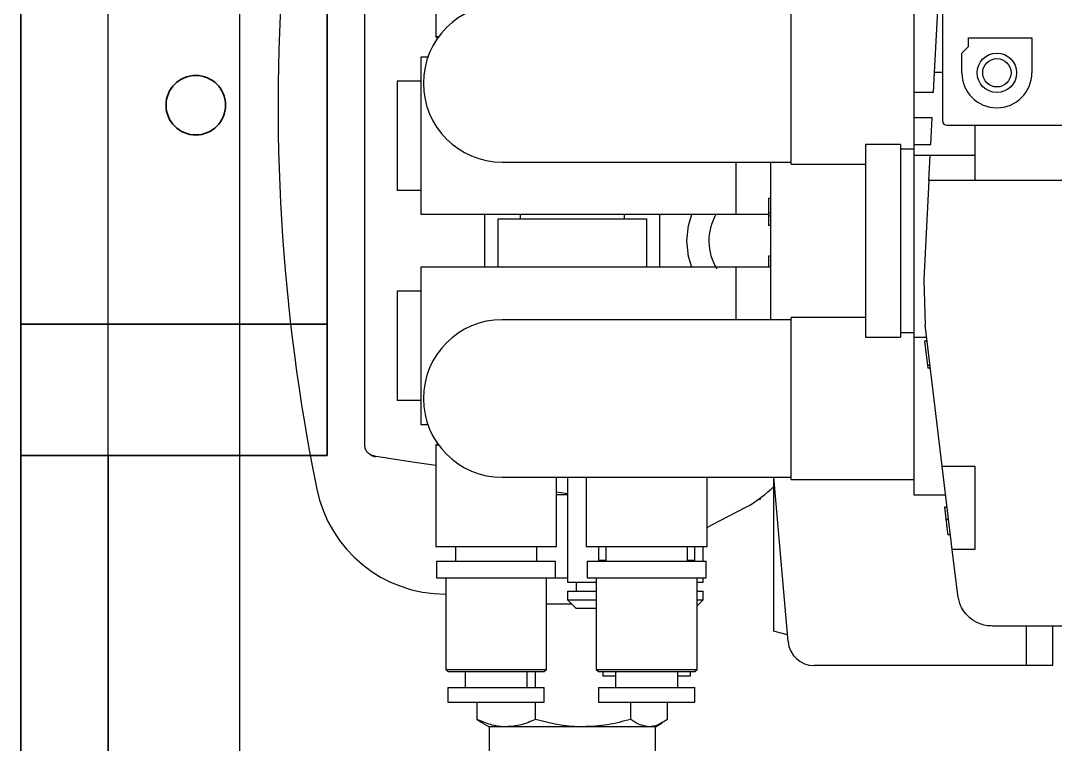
# Model space of a CAD drawing. Header units: inches. Extents: x 16559 to 58559, y 6500 to 36200.
# Drawn here: x 22644.6 to 22762.7, y 23421.2 to 23503.9 of the extents above; entities that cross this region are included whole.
import ezdxf

# ---------------------------------------------------------------- set-up
doc = ezdxf.new("R2010")
doc.units = ezdxf.units.IN
doc.header["$LTSCALE"] = 300
doc.layers.add('GUIDE', color=4, linetype='Continuous', lineweight=35)
doc.layers.add('MACCHINA', color=40, linetype='Continuous')

# ---------------------------------------------------------------- blocks, each defined once
blk = doc.blocks.new('A$C336c1bdc')
at = {"layer": 'MACCHINA'}
for p, q in [((-1090, 266.91), (-1090, 739.52)), ((-1075, 725.83), (-1075, 474.2)), ((-994.7, 689.2), (-994.7, 608.2)), ((-1052.6, 629.4), (-1052.6, 617.8)), ((-995.62, 613.75), (-995.02, 625.2)), ((-998, 624.5), (-998, 565.5)), ((-1060.68, 571), (-1060.68, 623.75)), ((-1012, 603.25), (-1012, 621.75)), ((-1052.6, 617.8), (-1052.37, 617.67)), ((-1052.27, 617.8), (-1052.6, 617.8)), ((-991.75, 617.7), (-984.5, 617.7)), ((-991.75, 616.7), (-991.75, 617.7)), ((-984.5, 617.7), (-984.5, 613.7)), ((-992.5, 615.95), (-991.75, 616.7)), ((-992.5, 613.7), (-992.5, 615.95)), ((-1053.49, 615.5), (-1054.3, 615.5)), ((-1054.3, 615.5), (-1054.3, 597.5)), ((-995.74, 611.49), (-995.62, 613.75)), ((-994.7, 613.75), (-995.62, 613.75)), ((-1054.3, 612.75), (-1057, 612.75)), ((-1057, 612.75), (-1057, 600.25)), ((-998, 611.49), (-995.74, 611.49)), ((-995.9, 608.56), (-998, 608.56)), ((-996.06, 605.5), (-995.9, 608.56)), ((-994.2, 607.7), (-948, 607.7)), ((-991, 607.7), (-991, 601.4)), ((-999.5, 605.5), (-1003.5, 605.5)), ((-1003.5, 605.5), (-1003.5, 583.5)), ((-999.5, 605.5), (-999.5, 583.5)), ((-998, 605.5), (-996.06, 605.5)), ((-998, 604.98), (-999.5, 604.98)), ((-991, 604.25), (-998, 604.25)), ((-996.27, 601.4), (-996.12, 604.25)), ((-1045, 603.5), (-1012, 603.5)), ((-1018.3, 603.5), (-1018.3, 597.5)), ((-1014.3, 585.5), (-1014.3, 603.5)), ((-1012, 603.25), (-1003.5, 603.25)), ((-996.27, 601.4), (-996.86, 590.08)), ((-947, 601.4), (-996.27, 601.4)), ((-1054.3, 600.25), (-1057, 600.25)), ((-1014.3, 599.33), (-1014.6, 599.33)), ((-1014.6, 599.33), (-1014.6, 596.27)), ((-1014.6, 597.5), (-1054.3, 597.5)), ((-1047, 591.5), (-1047, 597.5)), ((-1045.5, 597), (-1045.5, 591.5)), ((-1045.5, 597), (-1028.5, 597)), ((-1042.95, 597.5), (-1042.95, 597)), ((-1031.05, 597), (-1031.05, 597.5)), ((-1028.5, 591.5), (-1028.5, 597)), ((-1027, 591.5), (-1027, 597.5)), ((-1014.3, 597.65), (-1014.6, 597.65)), ((-1014.3, 597.32), (-1014.6, 597.32)), ((-1014.3, 596.27), (-1014.6, 596.27)), ((-1014.3, 592.76), (-1014.6, 592.76)), ((-1014.3, 591.5), (-1054.3, 591.5)), ((-1054.3, 591.5), (-1054.3, 573.5)), ((-1018.3, 591.5), (-1018.3, 585.5)), ((-996.86, 590.08), (-996.69, 584.93)), ((-1057, 588.75), (-1057, 576.25)), ((-1054.3, 588.75), (-1057, 588.75)), ((-1012, 585.5), (-1045, 585.5)), ((-1003.5, 585.75), (-1012, 585.75)), ((-1012, 567.25), (-1012, 585.75)), ((-999.5, 584.02), (-998, 584.02)), ((-994.74, 568.75), (-996.69, 584.93)), ((-1003.5, 583.5), (-999.5, 583.5)), ((-998, 583.5), (-996.52, 583.5)), ((-996.46, 583.03), (-996.76, 583.03)), ((-996.76, 583.03), (-996.43, 580.28)), ((-996.13, 580.28), (-996.43, 580.28)), ((-996.43, 580.28), (-996.4, 579.97)), ((-996.09, 579.97), (-996.4, 579.97)), ((-1054.3, 576.25), (-1057, 576.25)), ((-1053.49, 573.5), (-1054.3, 573.5)), ((-1052.37, 571.33), (-1052.6, 571.2)), ((-1052.6, 571.2), (-1052.6, 559.6)), ((-1052.6, 571.2), (-1052.27, 571.2)), ((-994.74, 568.75), (-991, 568.75)), ((-993.6, 559.25), (-994.74, 568.75)), ((-991, 568.75), (-991, 559.25)), ((-1045, 567.5), (-1012, 567.5)), ((-1038.8, 559.6), (-1038.8, 567.5)), ((-1037.55, 567.5), (-1037.55, 555.5)), ((-1035.4, 567.5), (-1035.4, 559.6)), ((-1021.6, 559.6), (-1021.6, 567.5)), ((-1014.01, 567.5), (-1014.01, 549.93)), ((-1012.35, 548.74), (-1013.99, 567.5)), ((-1012, 567.25), (-998, 567.25)), ((-1037.55, 565.62), (-1038.8, 565.81)), ((-1037.55, 565.5), (-1038.8, 565.5)), ((-1015.69, 565), (-1015.5, 565)), ((-1015.5, 565), (-1015.5, 565.14)), ((-998, 565.5), (-994.35, 565.5)), ((-994.18, 564.09), (-994.48, 564.09)), ((-994.01, 562.67), (-994.31, 562.67)), ((-994.31, 562.67), (-994.31, 562.64)), ((-994.01, 562.64), (-994.31, 562.64)), ((-993.8, 560.91), (-994.1, 560.91)), ((-1052.6, 559.6), (-1038.8, 559.6)), ((-1050.35, 559.6), (-1050.35, 557.9)), ((-1041.05, 557.9), (-1041.05, 559.6)), ((-1035.4, 559.6), (-1021.6, 559.6)), ((-1034, 559.6), (-1034, 558)), ((-1033.15, 559.6), (-1033.15, 557.9)), ((-1023.85, 557.9), (-1023.85, 559.6)), ((-1023, 558), (-1023, 559.6)), ((-1022.05, 557.9), (-1022.05, 559.6)), ((-992.97, 554.02), (-993.6, 559.25)), ((-991, 559.25), (-993.6, 559.25)), ((-1052.5, 557.9), (-1052.5, 556)), ((-1052.5, 557.9), (-1038.9, 557.9)), ((-1038.9, 556), (-1038.9, 557.9)), ((-1035.3, 557.9), (-1035.3, 556)), ((-1035.3, 557.9), (-1021.7, 557.9)), ((-1033.15, 558), (-1034, 558)), ((-1033.25, 558), (-1033.25, 557.9)), ((-1023, 558), (-1023.85, 558)), ((-1023.75, 557.9), (-1023.75, 558)), ((-1021.7, 556), (-1021.7, 557.9)), ((-1052.5, 556), (-1037.55, 556)), ((-1051.45, 556), (-1051.45, 545.55)), ((-1039.95, 545.55), (-1039.95, 556)), ((-1037.55, 555.5), (-1034.25, 555.5)), ((-1036.55, 555.5), (-1036.55, 554.5)), ((-1035.3, 556), (-1021.7, 556)), ((-1034.25, 556), (-1034.25, 545.55)), ((-1022.75, 545.55), (-1022.75, 556)), ((-1022.75, 555.5), (-1022.05, 555.5)), ((-1022.05, 555.5), (-1022.05, 556)), ((-1037.55, 554.5), (-1037.55, 553.5)), ((-1037.55, 554.5), (-1034.25, 554.5)), ((-1022.75, 554.5), (-1022.05, 554.5)), ((-1022.05, 553.5), (-1022.05, 554.5)), ((-1037.55, 553.5), (-1036.55, 552.5)), ((-1037.55, 553.5), (-1034.25, 553.5)), ((-1022.75, 552.8), (-1022.05, 553.5)), ((-1022.75, 553.5), (-1022.05, 553.5)), ((-1037.05, 553), (-1039.95, 553)), ((-1034.25, 552.5), (-1036.55, 552.5)), ((-1012.42, 549.5), (-1014.01, 549.93)), ((-967.45, 550.5), (-989, 550.5)), ((-985.1, 546), (-985.1, 550.5)), ((-982.1, 546), (-982.1, 550.5)), ((-982.1, 546), (-1009.36, 546)), ((-1051.45, 545.55), (-1051.2, 545.3)), ((-1051.45, 545.55), (-1039.95, 545.55)), ((-1051.2, 545.3), (-1040.2, 545.3)), ((-1049.25, 545.3), (-1049.25, 543.5)), ((-1042.15, 543.5), (-1042.15, 545.3)), ((-1041.19, 543.5), (-1041.19, 545.3)), ((-1040.2, 545.3), (-1039.95, 545.55)), ((-1034.25, 545.55), (-1034, 545.3)), ((-1034.25, 545.55), (-1022.75, 545.55)), ((-1034, 545.3), (-1023, 545.3)), ((-1033.5, 545.3), (-1033.5, 544.8)), ((-1032.05, 544.8), (-1033.5, 544.8)), ((-1032.05, 545.3), (-1032.05, 543.5)), ((-1024.95, 543.5), (-1024.95, 545.3)), ((-1023.5, 544.8), (-1024.95, 544.8)), ((-1023.5, 544.8), (-1023.5, 545.3)), ((-1023, 545.3), (-1022.75, 545.55)), ((-1051.2, 543.5), (-1051.2, 541.8)), ((-1051.2, 543.5), (-1040.2, 543.5)), ((-1040.2, 541.8), (-1040.2, 543.5)), ((-1034, 543.5), (-1034, 541.8)), ((-1034, 543.5), (-1023, 543.5)), ((-1023, 541.8), (-1023, 543.5)), ((-1051.2, 541.8), (-1040.2, 541.8)), ((-1047.87, 539.85), (-1047.87, 541.8)), ((-1041.19, 539.85), (-1041.19, 541.8)), ((-1034, 541.8), (-1023, 541.8)), ((-1030.31, 539.85), (-1030.31, 541.8)), ((-1026.13, 539.85), (-1026.13, 541.8)), ((-1047.28, 539.45), (-1046.5, 539)), ((-1046.5, 539), (-1046.5, 535)), ((-1027.5, 539), (-1046.5, 539)), ((-1027.5, 539), (-1026.72, 539.45)), ((-1027.5, 535), (-1027.5, 539))]:
    blk.add_line(p, q, dxfattribs=at)
at = {"layer": 'MACCHINA', "flags": 128}
for points in [[(-1023.9, 594.5), (-1023.71, 596.27), (-1023.35, 597.5)], [(-1023.35, 591.5), (-1023.71, 592.73), (-1023.9, 594.5)], [(-1052.6, 568.85), (-1055.24, 569.21), (-1059.41, 569.88)], [(-1021.6, 561.78), (-1021.04, 562.05), (-1017.16, 564.07)]]:
    blk.add_lwpolyline(points, dxfattribs=at)
at = {"layer": 'MACCHINA'}
for radius in [2.25, 1.62]:
    blk.add_circle((-988.5, 613.7), radius, dxfattribs=at)
for centre, radius, start, end in [((-851, 610), 219.6, 175.2983, 191.517), ((-1045, 612.5), 9, 90, 270), ((-988.5, 613.7), 4, 180, 0), ((-994.2, 608.2), 0.5, 180, 270), ((-1015.4, 594.5), 6, 150, 211.9944), ((-1045, 576.5), 9, 90, 270), ((-1051.48, 569.15), 15, 191.517, 270), ((-1024.45, 577.18), 15, 299.0705, 314.6573), ((-1009.36, 549), 3, 185, 270)]:
    blk.add_arc(centre, radius, start, end, dxfattribs=at)
for points, knots in [([(-1014.6, 592.76), (-1014.6, 592.75), (-1014.6, 592.73), (-1014.6, 592.57), (-1014.6, 592.37), (-1014.6, 592.14), (-1014.6, 591.99), (-1014.6, 591.92)], [0, 0, 0, 0, 0.305833, 0.490677, 0.675937, 0.852376, 1, 1, 1, 1]), ([(-1014.6, 591.92), (-1014.6, 591.85), (-1014.6, 591.71), (-1014.6, 591.57), (-1014.6, 591.5), (-1014.6, 591.5)], [0, 0, 0, 0, 0.489587, 0.98269, 1, 1, 1, 1]), ([(-1059.42, 569.81), (-1059.58, 569.85), (-1059.9, 569.94), (-1060.31, 570.22), (-1060.55, 570.53), (-1060.66, 570.8), (-1060.67, 570.94), (-1060.68, 571)], [0, 0, 0, 0, 0.253928, 0.518684, 0.775072, 0.892605, 1, 1, 1, 1]), ([(-1059.41, 569.88), (-1059.59, 569.91), (-1059.85, 569.97), (-1060.08, 570.1), (-1060.16, 570.15)], [0, 0, 0, 0, 0.671631, 1, 1, 1, 1]), ([(-994.48, 564.09), (-994.48, 564.09), (-994.48, 564.08), (-994.48, 564.03), (-994.47, 563.96), (-994.46, 563.92)], [0, 0, 0, 0, 0.353468, 0.599243, 1, 1, 1, 1]), ([(-994.46, 563.92), (-994.46, 563.88), (-994.45, 563.79), (-994.42, 563.59), (-994.41, 563.43), (-994.4, 563.35)], [0, 0, 0, 0, 0.286005, 0.631618, 1, 1, 1, 1]), ([(-994.4, 563.35), (-994.39, 563.29), (-994.37, 563.15), (-994.35, 562.95), (-994.33, 562.78), (-994.32, 562.7), (-994.31, 562.67), (-994.31, 562.67)], [0, 0, 0, 0, 0.202843, 0.447748, 0.678085, 0.955369, 1, 1, 1, 1]), ([(-994.31, 562.64), (-994.31, 562.63), (-994.31, 562.6), (-994.3, 562.54), (-994.29, 562.48), (-994.29, 562.44)], [0, 0, 0, 0, 0.354237, 0.625155, 1, 1, 1, 1]), ([(-994.29, 562.44), (-994.28, 562.4), (-994.27, 562.3), (-994.25, 562.1), (-994.23, 561.96), (-994.22, 561.88)], [0, 0, 0, 0, 0.301396, 0.626402, 1, 1, 1, 1]), ([(-994.22, 561.88), (-994.2, 561.76), (-994.18, 561.52), (-994.15, 561.3), (-994.14, 561.2), (-994.14, 561.19)], [0, 0, 0, 0, 0.487839, 0.945618, 1, 1, 1, 1]), ([(-994.14, 561.19), (-994.13, 561.13), (-994.11, 561.01), (-994.1, 560.92), (-994.1, 560.91), (-994.1, 560.91)], [0, 0, 0, 0, 0.345311, 0.693806, 1, 1, 1, 1]), ([(-989, 550.5), (-989.26, 550.52), (-989.83, 550.55), (-990.77, 550.86), (-991.85, 551.57), (-992.67, 552.66), (-992.88, 553.6), (-992.97, 554.02)], [0, 0, 0, 0, 0.099704, 0.223542, 0.416152, 0.742877, 1, 1, 1, 1]), ([(-1044.53, 539), (-1044.61, 539), (-1045.21, 539.01), (-1046.34, 539.19), (-1047.36, 539.63), (-1047.87, 539.85)], [0, 0, 0, 0, 0.070092, 0.530785, 1, 1, 1, 1]), ([(-1047.87, 539.85), (-1047.72, 539.72), (-1047.52, 539.55), (-1047.31, 539.49), (-1047.26, 539.48)], [0, 0, 0, 0, 0.776984, 1, 1, 1, 1]), ([(-1041.19, 539.85), (-1041.73, 539.61), (-1042.83, 539.13), (-1043.96, 539.04), (-1044.53, 539)], [0, 0, 0, 0, 0.495458, 1, 1, 1, 1]), ([(-1035.75, 539), (-1035.88, 539), (-1036.86, 539.01), (-1038.7, 539.19), (-1040.35, 539.63), (-1041.19, 539.85)], [0, 0, 0, 0, 0.070092, 0.530785, 1, 1, 1, 1]), ([(-1030.31, 539.85), (-1031.2, 539.61), (-1032.98, 539.13), (-1034.82, 539.04), (-1035.75, 539)], [0, 0, 0, 0, 0.495458, 1, 1, 1, 1]), ([(-1028.22, 539), (-1028.77, 539.1), (-1029.48, 539.23), (-1030.16, 539.73), (-1030.31, 539.85)], [0, 0, 0, 0, 0.7705871, 1, 1, 1, 1]), ([(-1026.13, 539.85), (-1026.65, 539.51), (-1027.34, 539.05), (-1028.05, 539.01), (-1028.22, 539)], [0, 0, 0, 0, 0.753654, 1, 1, 1, 1])]:
    blk.add_open_spline(points, degree=3, knots=knots, dxfattribs=at)
blk = doc.blocks.new('A$Cdb7b875a')
at = {"layer": 'GUIDE'}
for p, q in [((-2100, 635), (-2100, 585)), ((-2065, 635), (-2065, 585)), ((-2065, 585), (-2100, 585)), ((-2100, 570), (-2100, 585)), ((-2065, 570), (-2065, 585)), ((-2100, 570), (-2065, 570)), ((-2100, 570), (-2100, 516.69)), ((-2090, 523.31), (-2090, 570))]:
    blk.add_line(p, q, dxfattribs=at)
blk.add_circle((-2080, 610), 3.4, dxfattribs=at)

msp = doc.modelspace()

# ---------------------------------------------------------------- block references
at = {"layer": 'GUIDE'}
msp.add_blockref('A$Cdb7b875a', (24744.563, 22884.213), dxfattribs=at)
at = {"layer": 'MACCHINA'}
msp.add_blockref('A$C336c1bdc', (23744.563, 22884.213), dxfattribs=at)

doc.saveas('drawing.dxf')
